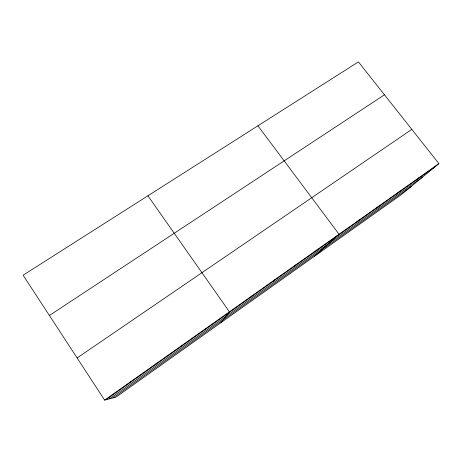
<?xml version="1.0" encoding="UTF-8"?>
<svg xmlns="http://www.w3.org/2000/svg" width="462" height="462" viewBox="0 0 462 462"><rect width="100%" height="100%" fill="white"/><g stroke="black" fill="none" stroke-linecap="round" stroke-linejoin="round"><path stroke-width="0.69" d="M180.942 346.656L181.046 346.055M204.961 329.654L205.475 328.765M221.009 322.609L229.412 311.827L147.915 195.796M250.918 297.13L252.188 295.715M272.903 281.566L274.526 279.908M294.473 266.297L296.442 264.403M315.65 251.311L317.943 249.185M314.674 256.139L339.044 234.257L257.929 125.808M356.843 222.153L359.754 219.6M376.882 207.969L380.082 205.215M396.563 194.04L400.046 191.095M415.898 180.353L419.646 177.223M438.9 163.6L401.183 194.75L116.043 397.095L104.637 400.115L23.1 275.196L358.414 61.885L438.9 163.6L104.637 400.115M109.598 398.804L422.707 176.975M113.034 397.892L411.296 186.4M105.879 399.786L434.886 166.915M77.119 357.952L411.815 129.372M49.405 315.488L384.459 94.797M130.642 381.716L131.416 381.71M156.104 363.698L156.433 364.004"/></g></svg>
